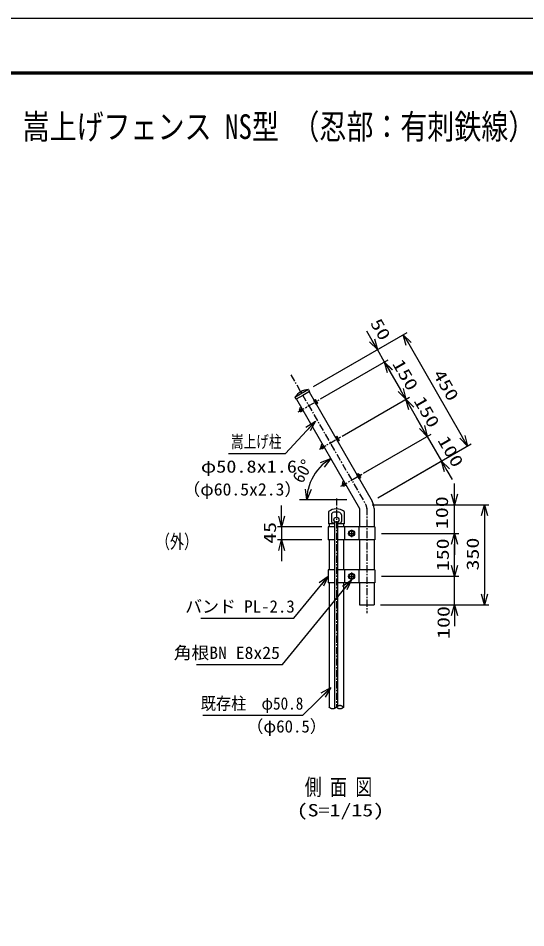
# Model space of a CAD drawing. Units: millimetres, scale not verified. Extents: x -4455 to 4455, y -3150 to 3150.
# Drawn here: x -885 to 892, y -33 to 3150 of the extents above; entities that cross this region are included whole.
import ezdxf
from ezdxf.enums import TextEntityAlignment as Align

# ---------------------------------------------------------------- set-up
doc = ezdxf.new("R2010")
doc.units = ezdxf.units.MM
doc.header["$LTSCALE"] = 20
doc.linetypes.add('USER2', pattern=[2, 1.25, -0.25, 0.25, -0.25])
for name, color, linetype, lineweight in [('0-0_net', 2, 'Continuous', 25), ('0-1_0', 7, 'Continuous', 25), ('0-3_1', 7, 'Continuous', 25), ('0-4_EXTCNT-L', 4, 'Continuous', 25), ('0-5_柱', 7, 'Continuous', 25), ('0-6_band', 3, 'Continuous', 25), ('0-8_center', 2, 'USER2', 25), ('0-B_2', 7, 'Continuous', 25), ('0-C_10', 4, 'Continuous', 25)]:
    doc.layers.add(name, color=color, linetype=linetype, lineweight=lineweight)
doc.styles.add('ＭＳ ゴシック', font='')
doc.styles.get('ＭＳ ゴシック').set_extended_font_data('MS Gothic')

# ---------------------------------------------------------------- blocks, each defined once
blk = doc.blocks.new('_Open30')
at = {"layer": '0-1_0', "color": 2}
blk.add_line((0, 0), (-20, 0), dxfattribs=at)
blk.add_lwpolyline([(-20, 5.36), (0, 0), (-20, -5.36)], dxfattribs=at)

msp = doc.modelspace()

# ---------------------------------------------------------------- linework, layer by layer
at = {"layer": '0-0_net', "color": 1}
for p, q in [((148.76, 1861.01), (476.15, 2050.02)), ((148.76, 1861.01), (385.66, 1997.78)), ((173.74, 1817.75), (410.19, 1954.27)), ((173.76, 1817.72), (410.66, 1954.49)), ((248.74, 1687.85), (485.19, 1824.36)), ((248.74, 1687.85), (485.19, 1824.36)), ((323.77, 1557.9), (560.21, 1694.41)), ((323.77, 1557.9), (560.21, 1694.41)), ((373.76, 1471.3), (701.15, 1660.31)), ((373.77, 1471.3), (610.21, 1607.81)), ((354.58, 1447.38), (762.25, 1447.38)), ((354.6, 1447.35), (657.25, 1447.35)), ((386.33, 1347.35), (657.25, 1347.35)), ((386.33, 1347.35), (657.25, 1347.35)), ((386.33, 1197.35), (657.25, 1197.35)), ((386.33, 1197.35), (657.25, 1197.35)), ((383.38, 1097.35), (657.25, 1097.35)), ((383.38, 1097.35), (762.25, 1097.35))]:
    msp.add_line(p, q, dxfattribs=at)
at = {"layer": '0-0_net'}
for p, q in [((353.92, 2022.76), (335.17, 2055.23)), ((481.9, 2010.05), (669.41, 1685.29)), ((397.66, 1946.99), (372.67, 1990.28)), ((415.94, 1914.29), (453.45, 1849.34)), ((416.41, 1914.51), (435.17, 1882.04)), ((490.95, 1784.38), (528.47, 1719.39)), ((528.47, 1719.39), (509.72, 1751.87)), ((547.22, 1686.91), (597.22, 1600.31)), ((615.97, 1567.84), (634.72, 1535.36)), ((642.25, 1484.85), (642.25, 1522.35)), ((642.25, 1347.35), (642.25, 1447.35)), ((747.25, 1409.88), (747.25, 1134.85)), ((642.25, 1234.85), (642.25, 1309.85)), ((642.25, 1309.85), (642.25, 1272.35)), ((642.25, 1234.85), (642.25, 1272.35)), ((642.25, 1097.35), (642.25, 1197.35)), ((642.25, 1059.85), (642.25, 1022.35))]:
    msp.add_line(p, q, dxfattribs=at)
at = {"layer": '0-1_0', "color": 2}
for p, q in [((37.3, 1407.35), (37.3, 1444.85)), ((37.3, 1369.85), (37.3, 1324.85)), ((37.3, 1287.35), (37.3, 1249.85))]:
    msp.add_line(p, q, dxfattribs=at)
at = {"layer": '0-1_0', "color": 1}
for p, q in [((177.93, 1369.85), (22.3, 1369.85)), ((177.93, 1324.85), (22.3, 1324.85))]:
    msp.add_line(p, q, dxfattribs=at)
at = {"layer": '0-1_0', "color": 3}
msp.add_lwpolyline([(-4455, 3149.95), (4455, 3149.95), (4455, -3150.05), (-4455, -3150.05)], close=True, dxfattribs=at)
at = {"layer": '0-1_0'}
for points in [[(-4155, 2962.45), (4155, 2962.45), (4155, -2962.55), (-4155, -2962.55)], [(-4153.13, 2960.58), (4153.12, 2960.58), (4153.12, -2960.67), (-4153.13, -2960.67)], [(-4151.25, 2958.7), (4151.25, 2958.7), (4151.25, -2958.8), (-4151.25, -2958.8)], [(-4149.38, 2956.83), (4149.37, 2956.83), (4149.37, -2956.92), (-4149.38, -2956.92)], [(-4147.5, 2954.95), (4147.5, 2954.95), (4147.5, -2955.05), (-4147.5, -2955.05)]]:
    msp.add_lwpolyline(points, close=True, dxfattribs=at)
for points in [[(-149.02, 1627.07), (50.75, 1627.07), (153.72, 1737.91)], [(-238.47, 710.95), (111.9, 710.95), (208.1, 805.94)]]:
    msp.add_lwpolyline(points, dxfattribs=at)
at = {"layer": '0-1_0', "color": 3}
for points in [[(-260.43, 888.34), (39.73, 888.34), (280.54, 1182.82)], [(-245.19, 1050.44), (80.07, 1050.44), (198.83, 1195.43)]]:
    msp.add_lwpolyline(points, dxfattribs=at)
at = {"layer": '0-3_1', "color": 4, "linetype": 'USER2'}
for p, q in [((94.74, 1772.09), (168.6, 1814.74)), ((169.74, 1642.19), (243.61, 1684.83)), ((244.75, 1512.28), (318.61, 1554.92))]:
    msp.add_line(p, q, dxfattribs=at)
at = {"layer": '0-3_1'}
for p, q in [((99.97, 1778.02), (103.05, 1789.51)), ((101.73, 1780.75), (108.6, 1784.71)), ((106.33, 1788.63), (103.05, 1789.51)), ((105.73, 1773.82), (112.6, 1777.79)), ((174.97, 1648.11), (178.05, 1659.6)), ((181.34, 1658.72), (178.05, 1659.6)), ((176.74, 1650.84), (183.6, 1654.81)), ((180.74, 1643.91), (187.6, 1647.88)), ((249.98, 1518.2), (253.06, 1529.7)), ((256.34, 1528.82), (253.06, 1529.7)), ((302.31, 1550.13), (308.95, 1553.96)), ((306.31, 1543.2), (312.95, 1547.04)), ((308.95, 1553.96), (312.95, 1547.04)), ((308.95, 1553.96), (310.32, 1553.6)), ((310.32, 1553.6), (313.31, 1548.4)), ((313.31, 1548.4), (312.95, 1547.04)), ((251.74, 1520.93), (258.6, 1524.9)), ((255.74, 1514.01), (262.6, 1517.97)), ((201.33, 1423.75), (201.33, 1380.75)), ((211.33, 1412.25), (211.33, 1388.4)), ((237.33, 1421.25), (220.33, 1421.25)), ((246.33, 1412.25), (246.33, 1388.4)), ((256.33, 1423.75), (256.33, 1380.75)), ((223.83, 1380.75), (201.33, 1380.75)), ((220.91, 1383.25), (215.8, 1383.61)), ((222.93, 1388.02), (218.28, 1392.2)), ((223.83, 735.59), (223.83, 1387.37)), ((233.83, 742.23), (233.83, 1387.37)), ((256.33, 1380.75), (233.83, 1380.75)), ((234.74, 1388.02), (239.38, 1392.2)), ((236.76, 1383.25), (241.87, 1383.61))]:
    msp.add_line(p, q, dxfattribs=at)
at = {"layer": '0-3_1', "color": 4}
msp.add_line((265.13, 1464.57), (99.46, 1464.57), dxfattribs=at)
at = {"layer": '0-3_1'}
msp.add_circle((228.83, 1394.85), 9, dxfattribs=at)
for centre, radius, start, end in [((103.68, 1777.38), 4, 120, 300), ((178.68, 1647.48), 4, 120, 300), ((253.68, 1517.57), 4, 120, 300), ((228.83, 1386.23), 46.52, 53.75753, 126.24036), ((310.08, 1435), 50.8, 359.99998, 30.0003), ((220.33, 1412.25), 9, 90, 180), ((237.33, 1412.25), 9, 0.00008, 90), ((216.13, 1388.4), 4.8, 180, 266.00052), ((221.1, 1385.98), 2.74, 266.00269, 48.00192), ((236.57, 1385.98), 2.74, 131.99817, 273.99725), ((241.53, 1388.4), 4.8, 273.99942, 0.00008)]:
    msp.add_arc(centre, radius, start, end, dxfattribs=at)
at = {"layer": '0-4_EXTCNT-L'}
for points in [[(208.97, 735.22), (208.46, 735.51), (207.96, 735.82), (207.45, 736.13), (206.94, 736.46), (206.43, 736.79), (205.92, 737.13), (205.42, 737.47), (204.91, 737.82), (204.4, 738.17), (203.89, 738.53), (203.38, 738.88)], [(228.78, 738.88), (228.28, 738.53), (227.77, 738.17), (227.26, 737.82), (226.75, 737.47), (226.24, 737.13), (225.74, 736.79), (225.23, 736.46), (224.72, 736.13), (224.21, 735.82), (223.7, 735.51), (223.2, 735.22), (222.69, 734.94), (222.18, 734.67), (221.67, 734.42), (221.16, 734.19), (220.66, 733.97), (220.15, 733.77), (219.64, 733.58), (219.13, 733.42), (218.62, 733.28), (218.12, 733.17), (217.61, 733.08), (217.1, 733.01), (216.59, 732.97), (216.08, 732.95), (215.58, 732.97), (215.07, 733.01), (214.56, 733.08), (214.05, 733.17), (213.54, 733.28), (213.04, 733.42), (212.53, 733.58), (212.02, 733.77), (211.51, 733.97), (211, 734.19), (210.5, 734.42), (209.99, 734.67), (209.48, 734.94), (208.97, 735.22)], [(234.37, 742.54), (233.86, 742.25), (233.36, 741.94), (232.85, 741.63), (232.34, 741.31), (231.83, 740.97), (231.32, 740.64), (230.82, 740.29), (230.31, 739.94), (229.8, 739.59), (229.29, 739.24), (228.78, 738.88)], [(234.37, 735.22), (233.86, 735.51), (233.36, 735.82), (232.85, 736.13), (232.34, 736.46), (231.83, 736.79), (231.32, 737.13), (230.82, 737.47), (230.31, 737.82), (229.8, 738.17), (229.29, 738.53), (228.78, 738.88)], [(254.18, 738.88), (253.68, 739.24), (253.17, 739.59), (252.66, 739.94), (252.15, 740.29), (251.64, 740.64), (251.14, 740.97), (250.63, 741.31), (250.12, 741.63), (249.61, 741.94), (249.1, 742.25), (248.6, 742.54), (248.09, 742.82), (247.58, 743.09), (247.07, 743.34), (246.56, 743.58), (246.06, 743.8), (245.55, 744), (245.04, 744.18), (244.53, 744.34), (244.02, 744.48), (243.52, 744.59), (243.01, 744.69), (242.5, 744.75), (241.99, 744.8), (241.48, 744.81), (240.98, 744.8), (240.47, 744.75), (239.96, 744.69), (239.45, 744.59), (238.94, 744.48), (238.44, 744.34), (237.93, 744.18), (237.42, 744), (236.91, 743.8), (236.4, 743.58), (235.9, 743.34), (235.39, 743.09), (234.88, 742.82), (234.37, 742.54)], [(254.18, 738.88), (253.68, 738.53), (253.17, 738.17), (252.66, 737.82), (252.15, 737.47), (251.64, 737.13), (251.14, 736.79), (250.63, 736.46), (250.12, 736.13), (249.61, 735.82), (249.1, 735.51), (248.6, 735.22), (248.09, 734.94), (247.58, 734.67), (247.07, 734.42), (246.56, 734.19), (246.06, 733.97), (245.55, 733.77), (245.04, 733.58), (244.53, 733.42), (244.02, 733.28), (243.52, 733.17), (243.01, 733.08), (242.5, 733.01), (241.99, 732.97), (241.48, 732.95), (240.98, 732.97), (240.47, 733.01), (239.96, 733.08), (239.45, 733.17), (238.94, 733.28), (238.44, 733.42), (237.93, 733.58), (237.42, 733.77), (236.91, 733.97), (236.4, 734.19), (235.9, 734.42), (235.39, 734.67), (234.88, 734.94), (234.37, 735.22)]]:
    msp.add_lwpolyline(points, dxfattribs=at)
at = {"layer": '0-5_柱'}
for p, q in [((131.01, 1850.76), (83.55, 1823.36)), ((131.01, 1850.76), (135.01, 1843.83)), ((83.55, 1823.36), (87.55, 1816.43)), ((111.28, 1830.13), (87.55, 1816.43)), ((89.28, 1817.43), (310.08, 1435)), ((135.01, 1843.83), (111.28, 1830.13)), ((133.28, 1842.83), (354.08, 1460.4)), ((310.08, 1435), (310.08, 1369.85)), ((360.88, 1435), (360.88, 1369.85)), ((203.38, 1380.75), (203.38, 1369.85)), ((254.18, 1380.75), (254.18, 1369.85)), ((203.38, 1324.85), (203.38, 1219.85)), ((254.18, 1324.85), (254.18, 1219.85)), ((310.08, 1324.85), (310.08, 1219.85)), ((360.88, 1324.85), (360.88, 1219.85)), ((203.38, 1174.85), (203.38, 738.88)), ((254.18, 1174.85), (254.18, 738.88)), ((310.08, 1174.85), (310.08, 1097.35)), ((360.88, 1174.85), (360.88, 1097.35)), ((310.08, 1097.35), (360.88, 1097.35))]:
    msp.add_line(p, q, dxfattribs=at)
msp.add_arc((135, 1789.04), 61.84, 93.70169, 146.29858, dxfattribs=at)
at = {"layer": '0-5_柱', "color": 2}
msp.add_arc((293.58, 1464.23), 167.6, 132.84657, 167.15339, dxfattribs=at)
at = {"layer": '0-6_band'}
for p, q in [((223.83, 1369.85), (200.43, 1369.85)), ((200.43, 1369.85), (200.43, 1324.85)), ((363.83, 1369.85), (233.83, 1369.85)), ((257.13, 1369.85), (257.13, 1324.85)), ((307.13, 1369.85), (307.13, 1324.85)), ((363.83, 1369.85), (363.83, 1324.85)), ((269.22, 1347.35), (295.05, 1347.35)), ((282.13, 1357.12), (273.62, 1352.21)), ((273.62, 1352.21), (273.62, 1342.49)), ((282.13, 1337.57), (273.62, 1342.49)), ((282.13, 1360.26), (282.13, 1334.43)), ((282.13, 1357.12), (290.65, 1352.21)), ((223.83, 1324.85), (200.43, 1324.85)), ((297.13, 1324.85), (233.83, 1324.85)), ((363.83, 1324.85), (257.13, 1324.85)), ((200.43, 1219.85), (200.43, 1174.85)), ((223.83, 1219.85), (200.43, 1219.85)), ((297.13, 1219.85), (233.83, 1219.85)), ((363.83, 1219.85), (257.13, 1219.85)), ((257.13, 1219.85), (257.13, 1174.85)), ((282.13, 1210.26), (282.13, 1184.43)), ((307.13, 1219.85), (307.13, 1174.85)), ((363.83, 1219.85), (363.83, 1174.85)), ((269.22, 1197.35), (295.05, 1197.35)), ((282.13, 1207.12), (273.62, 1202.21)), ((273.62, 1202.21), (273.62, 1192.49)), ((282.13, 1187.57), (273.62, 1192.49)), ((282.13, 1207.12), (290.65, 1202.21)), ((282.13, 1187.57), (290.65, 1192.49)), ((290.65, 1192.49), (290.65, 1202.21)), ((223.83, 1174.85), (200.43, 1174.85)), ((297.13, 1174.85), (233.83, 1174.85)), ((363.83, 1174.85), (257.13, 1174.85))]:
    msp.add_line(p, q, dxfattribs=at)
msp.add_lwpolyline([(282.13, 1337.57), (290.65, 1342.49), (290.65, 1352.21)], dxfattribs=at)
for centre, radius in [((282.13, 1347.35), 10.5), ((282.13, 1347.35), 8.52), ((282.13, 1197.35), 10.5), ((282.13, 1197.35), 8.52)]:
    msp.add_circle(centre, radius, dxfattribs=at)
at = {"layer": '0-8_center'}
for p, q in [((69.88, 1901.83), (332.1, 1447.66)), ((228.78, 1469.81), (228.78, 738.88)), ((335.48, 1435.89), (335.48, 1067.67))]:
    msp.add_line(p, q, dxfattribs=at)
msp.add_arc((310.08, 1435), 25.4, 359.99998, 30.0003, dxfattribs=at)
at = {"layer": '0-B_2'}
for p, q in [((150.25, 1813.43), (155.26, 1816.32)), ((156.33, 1815.7), (155.26, 1816.32)), ((163.26, 1803.7), (156.33, 1815.7)), ((158.25, 1799.57), (150.25, 1813.43)), ((152.25, 1809.97), (157.26, 1812.86)), ((156.25, 1803.04), (161.26, 1805.93)), ((158.25, 1799.57), (163.26, 1802.47)), ((163.26, 1803.7), (163.26, 1802.47)), ((225.26, 1683.52), (230.26, 1686.41)), ((233.26, 1669.67), (225.26, 1683.52)), ((227.26, 1680.06), (232.26, 1682.95)), ((231.33, 1685.8), (230.26, 1686.41)), ((231.26, 1673.13), (236.26, 1676.02)), ((238.26, 1673.8), (231.33, 1685.8)), ((233.26, 1669.67), (238.26, 1672.56)), ((238.26, 1673.8), (238.26, 1672.56)), ((300.26, 1553.62), (305.27, 1556.51)), ((308.26, 1539.76), (300.26, 1553.62)), ((302.26, 1550.15), (307.27, 1553.04)), ((306.34, 1555.89), (305.27, 1556.51)), ((306.26, 1543.22), (311.27, 1546.11)), ((313.27, 1543.89), (306.34, 1555.89)), ((308.26, 1539.76), (313.27, 1542.65)), ((313.27, 1543.89), (313.27, 1542.65))]:
    msp.add_line(p, q, dxfattribs=at)
for centre, radius, start, end in [((150.07, 1812.09), 7.28, 6.44714, 30.0036), ((148.18, 1803.24), 13.29, 11.61749, 46.65027), ((157, 1800.09), 7.23, 30, 54.21434), ((225.07, 1682.18), 7.28, 6.44714, 30.0036), ((223.18, 1673.33), 13.29, 11.61749, 46.65027), ((232, 1670.18), 7.23, 30, 54.21434), ((300.07, 1552.27), 7.28, 6.44714, 30.0036), ((298.19, 1543.42), 13.29, 11.61749, 46.65027), ((307, 1540.27), 7.23, 30, 54.21434)]:
    msp.add_arc(centre, radius, start, end, dxfattribs=at)

# ---------------------------------------------------------------- block references
at = {"layer": '0-0_net', "xscale": 1.875, "yscale": 1.875}
for p, rotation in [((463.15, 2042.52), 120), ((372.67, 1990.28), 300.00015), ((397.19, 1946.77), 120.0003), ((397.66, 1946.99), 120.00015), ((472.2, 1816.86), 300.0003), ((472.2, 1816.86), 120.0003), ((547.22, 1686.91), 300.0003), ((547.22, 1686.91), 300), ((688.16, 1652.81), 300), ((597.22, 1600.31), 120), ((642.25, 1447.35), 270), ((747.25, 1447.38), 90), ((642.25, 1347.35), 90), ((642.25, 1347.35), 90), ((642.25, 1197.35), 270), ((642.25, 1197.35), 270), ((747.25, 1097.35), 270), ((642.25, 1097.35), 90)]:
    msp.add_blockref('_Open30', p, dxfattribs=dict(at, rotation=rotation))
at = {"layer": '0-1_0', "xscale": 1.875, "yscale": 1.875}
for p, rotation in [((155.44, 1739.72), 46.42172), ((37.3, 1369.85), 270), ((37.3, 1324.85), 90), ((200.43, 1197.35), 50.09331), ((282.13, 1184.75), 50.43547), ((209.9, 807.67), 43.89804)]:
    msp.add_blockref('_Open30', p, dxfattribs=dict(at, rotation=rotation))
at = {"layer": '0-5_柱', "xscale": 1.875, "yscale": 1.875}
for p, rotation in [((209.78, 1609.37), 36.42326), ((125.98, 1464.23), 263.57669)]:
    msp.add_blockref('_Open30', p, dxfattribs=dict(at, rotation=rotation))

# ---------------------------------------------------------------- texts
at = {"layer": '0-0_net', "color": 3, "style": 'ＭＳ ゴシック', "width": 1.3}
for s, rotation, p in [('50', 300, (334.55, 2077.16)), ('150', 300, (411.79, 1934.84)), ('450', 300, (554.11, 1898.33)), ('150', 300, (486.8, 1804.91)), ('100', 300, (570.45, 1666.65)), ('100', 90, (632.65, 1362.32)), ('150', 90, (635.58, 1214.97)), ('350', 90, (740.58, 1217.72)), ('100', 90, (638.34, 978.11))]:
    msp.add_text(s, height=43.26, rotation=rotation, dxfattribs=at).set_placement(p, align=Align.BOTTOM_LEFT)
at = {"layer": '0-1_0', "color": 3, "style": 'ＭＳ ゴシック'}
for s, height, width, p in [('嵩上げ柱', 43.26, 0.75, (-140.15, 1633.74)), ('φ50.8x1.6', 43.26, 1.2, (-245.43, 1546.82)), ('（φ60.5x2.3）', 43.3, 1.05, (-309.54, 1466.82)), ('（外）', 48.09, 0.75, (-402.85, 1280.3)), ('角根BN E8x25', 43.3, 1.05, (-340.23, 895.01)), ('既存柱\u3000φ50.8', 43.3, 0.9, (-245.85, 717.63)), ('側 面 図', 57.77, 0.75, (118.2, 413.53)), ('(S=1/15)', 43.26, 1.3, (90.03, 344.17))]:
    msp.add_text(s, height=height, dxfattribs=dict(at, width=width)).set_placement(p, align=Align.BOTTOM_LEFT)
at = {"layer": '0-1_0', "color": 3, "style": 'ＭＳ ゴシック', "width": 1.3}
msp.add_text('45', height=43.26, rotation=90, dxfattribs=at).set_placement((30.62, 1310.92), align=Align.BOTTOM_LEFT)
at = {"layer": '0-1_0', "color": 3, "style": 'ＭＳ ゴシック'}
for s, height, p in [('バンド PL-2.3', 43.3, (-300.26, 1057.11)), ('（φ60.5）', 43.26, (-85.59, 637.63))]:
    msp.add_text(s, height=height, dxfattribs=at).set_placement(p, align=Align.BOTTOM_LEFT)
at = {"layer": '0-5_柱', "color": 3, "style": 'ＭＳ ゴシック'}
msp.add_text('60°', height=43.3, rotation=60, dxfattribs=at).set_placement((120.34, 1512.72), align=Align.BOTTOM_LEFT)
at = {"layer": '0-C_10', "color": 7, "style": 'ＭＳ ゴシック', "width": 0.8}
msp.add_text('嵩上げフェンス NS型 （忍部：有刺鉄線）', height=86.59, dxfattribs=at).set_placement((-869.55, 2701.14), align=Align.BOTTOM_LEFT)

doc.saveas('drawing.dxf')
